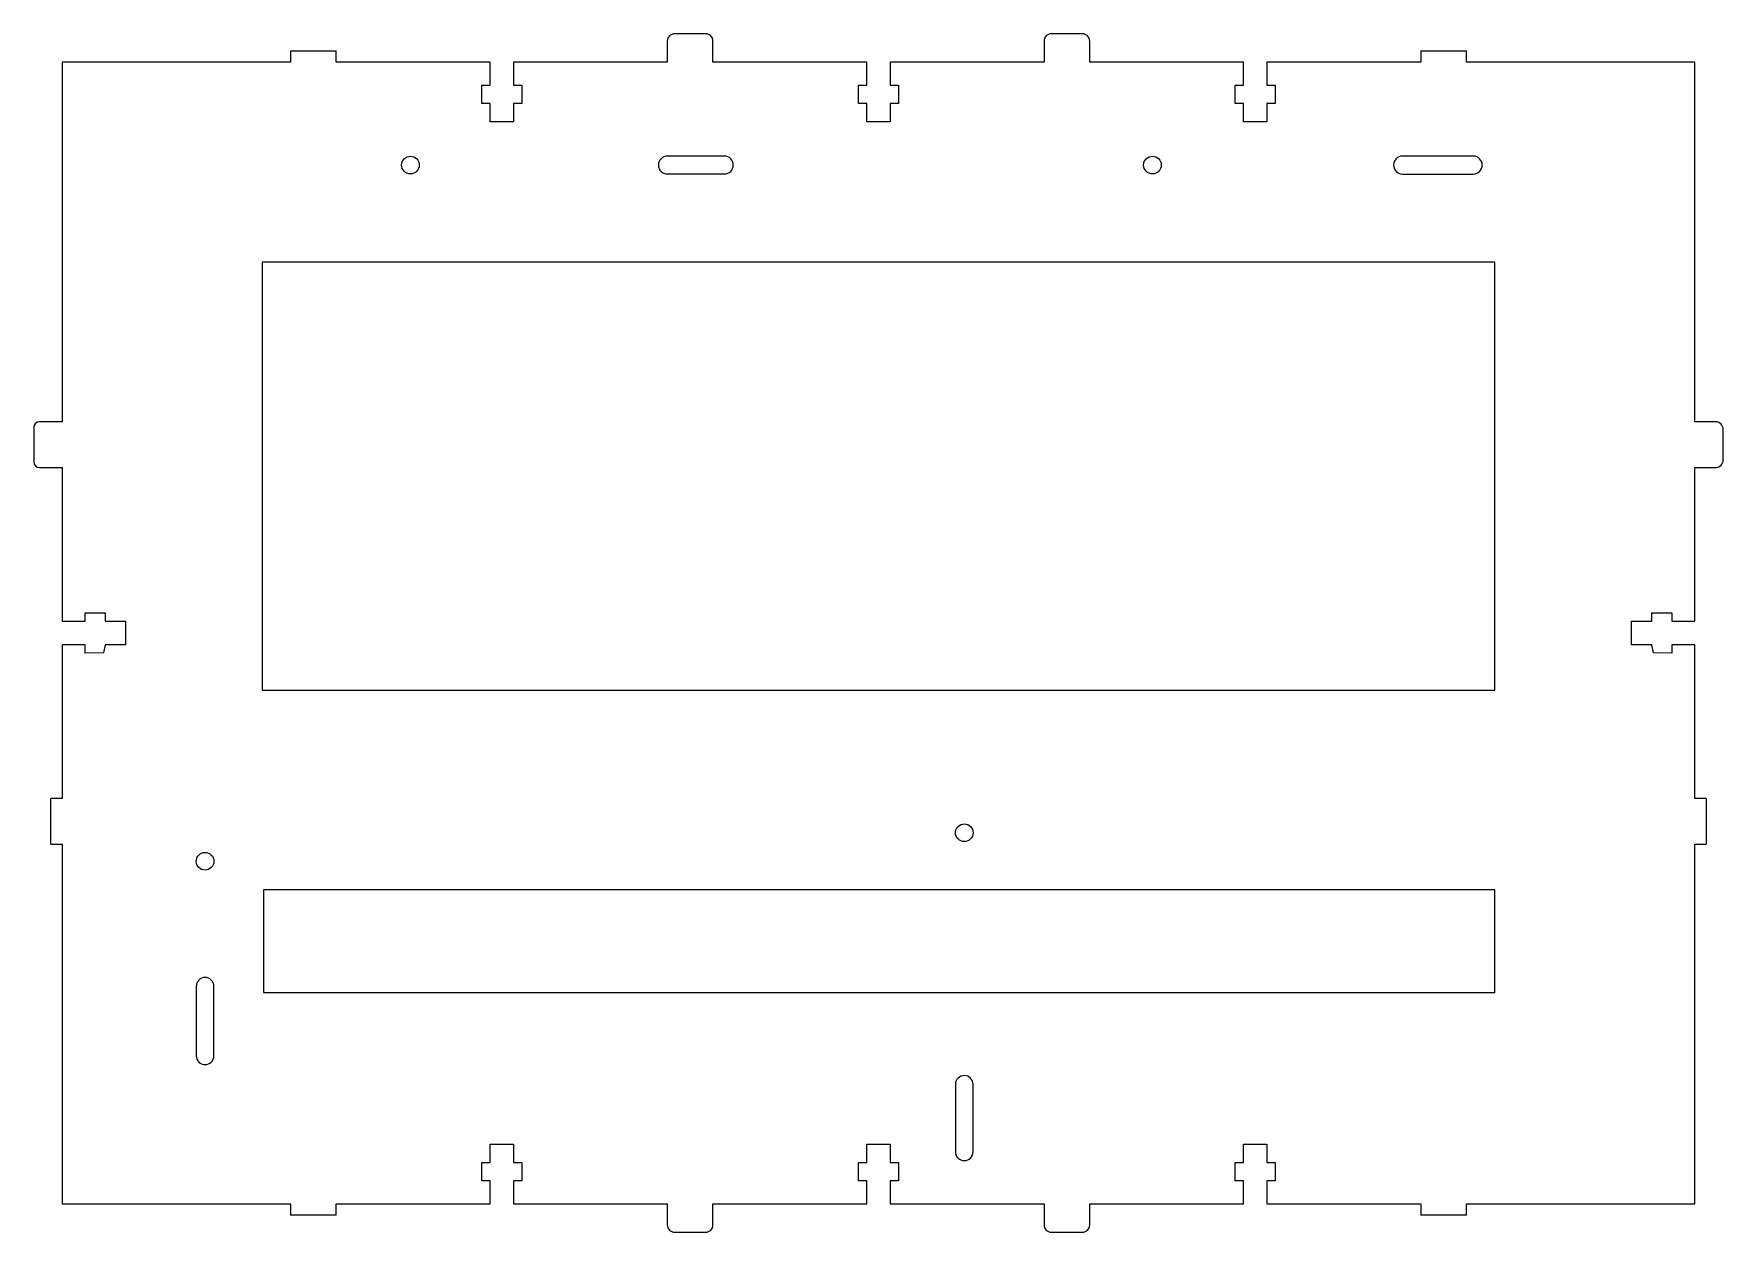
# Model space of a CAD drawing. Header units: millimetres. Extents: x -146 to 150, y -205 to 5.
import ezdxf

# ---------------------------------------------------------------- set-up
doc = ezdxf.new("R2010")
doc.units = ezdxf.units.MM

msp = doc.modelspace()

# ---------------------------------------------------------------- linework, layer by layer
at = {"color": 7, "linetype": 'Continuous', "lineweight": 25}
for p, q in [((-34.95, 3.7), (-34.95, 0)), ((-28.25, 5), (-33.65, 5)), ((-26.95, 0), (-26.95, 3.7)), ((31.05, 3.7), (31.05, 0)), ((37.75, 5), (32.35, 5)), ((39.05, 0), (39.05, 3.7)), ((-140.95, 0), (-140.95, -63)), ((-100.95, 0), (-140.95, 0)), ((-100.95, 2), (-100.95, 0)), ((-100.95, 2), (-92.95, 2)), ((-92.95, 0), (-92.95, 2)), ((-66, 0), (-92.95, 0)), ((-66, -4), (-66, 0)), ((-34.95, 0), (-61.9, 0)), ((0, 0), (-26.95, 0)), ((0, -4), (0, 0)), ((4.1, 0), (4.1, -4)), ((31.05, 0), (4.1, 0)), ((66, 0), (39.05, 0)), ((66, -4), (66, 0)), ((97.05, 0), (70.1, 0)), ((97.05, 2), (97.05, 0)), ((97.05, 2), (105.05, 2)), ((105.05, 0), (105.05, 2)), ((145.05, 0), (105.05, 0)), ((145.05, -63), (145.05, 0)), ((-61.9, 0), (-61.9, -4)), ((70.1, 0), (70.1, -4)), ((-67.45, -4), (-66, -4)), ((-67.45, -7.2), (-67.45, -4)), ((-61.9, -4), (-60.45, -4)), ((-60.45, -4), (-60.45, -7.2)), ((-1.45, -4), (0, -4)), ((-1.45, -7.2), (-1.45, -4)), ((4.1, -4), (5.55, -4)), ((5.55, -4), (5.55, -7.2)), ((64.55, -4), (66, -4)), ((64.55, -7.2), (64.55, -4)), ((70.1, -4), (71.55, -4)), ((71.55, -4), (71.55, -7.2)), ((-66, -7.2), (-67.45, -7.2)), ((-66, -10.4), (-66, -7.2)), ((-61.9, -7.2), (-61.9, -10.4)), ((-60.45, -7.2), (-61.9, -7.2)), ((0, -7.2), (-1.45, -7.2)), ((0, -10.4), (0, -7.2)), ((4.1, -7.2), (4.1, -10.4)), ((5.55, -7.2), (4.1, -7.2)), ((66, -7.2), (64.55, -7.2)), ((66, -10.4), (66, -7.2)), ((70.1, -7.2), (70.1, -10.4)), ((71.55, -7.2), (70.1, -7.2)), ((-61.9, -10.4), (-66, -10.4)), ((4.1, -10.4), (0, -10.4)), ((70.1, -10.4), (66, -10.4)), ((-24.95, -16.44), (-34.95, -16.44)), ((106.25, -16.43), (93.85, -16.43)), ((-34.95, -19.56), (-24.95, -19.56)), ((93.85, -19.57), (106.25, -19.57)), ((110.05, -35), (-105.95, -35)), ((-105.95, -35), (-105.95, -110)), ((110.05, -110), (110.05, -35)), ((-145.95, -64), (-145.95, -70)), ((-140.95, -63), (-144.95, -63)), ((148.75, -63), (145.05, -63)), ((150.05, -69.7), (150.05, -64.3)), ((-144.95, -71), (-140.95, -71)), ((-140.95, -71), (-140.95, -97.95)), ((145.05, -71), (148.75, -71)), ((145.05, -97.95), (145.05, -71)), ((-136.95, -96.49), (-133.42, -96.49)), ((-136.95, -97.95), (-136.95, -96.49)), ((-133.42, -96.49), (-133.42, -97.95)), ((137.52, -96.49), (141.05, -96.49)), ((137.52, -97.95), (137.52, -96.49)), ((141.05, -96.49), (141.05, -97.95)), ((-140.95, -97.95), (-136.95, -97.95)), ((-133.42, -97.95), (-129.88, -97.95)), ((-129.88, -97.95), (-129.88, -102.05)), ((133.98, -97.95), (137.52, -97.95)), ((133.98, -102.05), (133.98, -97.95)), ((141.05, -97.95), (145.05, -97.95)), ((-140.95, -102.05), (-140.95, -129)), ((-136.95, -102.05), (-140.95, -102.05)), ((-136.95, -103.51), (-136.95, -102.05)), ((-133.75, -103.47), (-136.95, -103.51)), ((-133.42, -102.05), (-133.75, -103.47)), ((-129.88, -102.05), (-133.42, -102.05)), ((137.52, -102.05), (133.98, -102.05)), ((137.85, -103.47), (137.52, -102.05)), ((141.05, -103.51), (137.85, -103.47)), ((141.05, -102.05), (141.05, -103.51)), ((145.05, -102.05), (141.05, -102.05)), ((145.05, -129), (145.05, -102.05)), ((-105.95, -110), (110.05, -110)), ((-142.95, -137), (-142.95, -129)), ((-140.95, -129), (-142.95, -129)), ((147.05, -129), (145.05, -129)), ((147.05, -129), (147.05, -137)), ((-142.95, -137), (-140.95, -137)), ((-140.95, -137), (-140.95, -200)), ((145.05, -200), (145.05, -137)), ((145.05, -137), (147.05, -137)), ((110.05, -145), (-105.68, -145)), ((-105.68, -145), (-105.68, -163)), ((110.05, -163), (110.05, -145)), ((-117.5, -161.91), (-117.5, -174.09)), ((-114.4, -174.09), (-114.4, -161.91)), ((-105.68, -163), (110.05, -163)), ((15.53, -179.09), (15.53, -190.91)), ((18.63, -190.91), (18.63, -179.09)), ((-66, -189.6), (-61.9, -189.6)), ((-66, -192.8), (-66, -189.6)), ((-61.9, -189.6), (-61.9, -192.8)), ((0, -189.6), (4.1, -189.6)), ((0, -192.8), (0, -189.6)), ((4.1, -189.6), (4.1, -192.8)), ((66, -189.6), (70.1, -189.6)), ((66, -192.8), (66, -189.6)), ((70.1, -189.6), (70.1, -192.8)), ((-67.45, -192.8), (-66, -192.8)), ((-67.45, -196), (-67.45, -192.8)), ((-61.9, -192.8), (-60.45, -192.8)), ((-60.45, -192.8), (-60.45, -196)), ((-1.45, -192.8), (0, -192.8)), ((-1.45, -196), (-1.45, -192.8)), ((4.1, -192.8), (5.55, -192.8)), ((5.55, -192.8), (5.55, -196)), ((64.55, -192.8), (66, -192.8)), ((64.55, -196), (64.55, -192.8)), ((70.1, -192.8), (71.55, -192.8)), ((71.55, -192.8), (71.55, -196)), ((-66, -196), (-67.45, -196)), ((-66, -200), (-66, -196)), ((-61.9, -196), (-61.9, -200)), ((-60.45, -196), (-61.9, -196)), ((0, -196), (-1.45, -196)), ((0, -200), (0, -196)), ((4.1, -196), (4.1, -200)), ((5.55, -196), (4.1, -196)), ((66, -196), (64.55, -196)), ((66, -200), (66, -196)), ((70.1, -196), (70.1, -200)), ((71.55, -196), (70.1, -196)), ((-140.95, -200), (-100.95, -200)), ((-100.95, -200), (-100.95, -202)), ((-92.95, -200), (-66, -200)), ((-92.95, -202), (-92.95, -200)), ((-61.9, -200), (-34.95, -200)), ((-34.95, -200), (-34.95, -203.7)), ((-26.95, -200), (0, -200)), ((-26.95, -203.7), (-26.95, -200)), ((4.1, -200), (31.05, -200)), ((31.05, -200), (31.05, -203.7)), ((39.05, -200), (66, -200)), ((39.05, -203.7), (39.05, -200)), ((70.1, -200), (97.05, -200)), ((97.05, -200), (97.05, -202)), ((105.05, -200), (145.05, -200)), ((105.05, -202), (105.05, -200)), ((-92.95, -202), (-100.95, -202)), ((105.05, -202), (97.05, -202)), ((-33.65, -205), (-28.25, -205)), ((32.35, -205), (37.75, -205))]:
    msp.add_line(p, q, dxfattribs=at)
for centre in [(-79.95, -18), (50.05, -18), (17.08, -135), (-115.95, -140)]:
    msp.add_circle(centre, 1.55, dxfattribs=at)
for centre, radius, start, end in [((-33.65, 3.7), 1.3, 90, 180), ((-28.25, 3.7), 1.3, 0, 90), ((32.35, 3.7), 1.3, 90, 180), ((37.75, 3.7), 1.3, 0, 90), ((-34.95, -18), 1.56, 90, 270), ((-24.95, -18), 1.56, 270, 90), ((93.85, -18), 1.57, 90, 270), ((106.25, -18), 1.57, 270, 90), ((-144.95, -64), 1, 90, 180), ((148.75, -64.3), 1.3, 0, 90), ((-144.95, -70), 1, 180, 270), ((148.75, -69.7), 1.3, 270, 0), ((-115.95, -161.91), 1.55, 0, 180), ((-115.95, -174.09), 1.55, 180, 0), ((17.08, -179.09), 1.55, 0, 180), ((17.08, -190.91), 1.55, 180, 0), ((-33.65, -203.7), 1.3, 180, 270), ((-28.25, -203.7), 1.3, 270, 0), ((32.35, -203.7), 1.3, 180, 270), ((37.75, -203.7), 1.3, 270, 360)]:
    msp.add_arc(centre, radius, start, end, dxfattribs=at)

doc.saveas('drawing.dxf')
